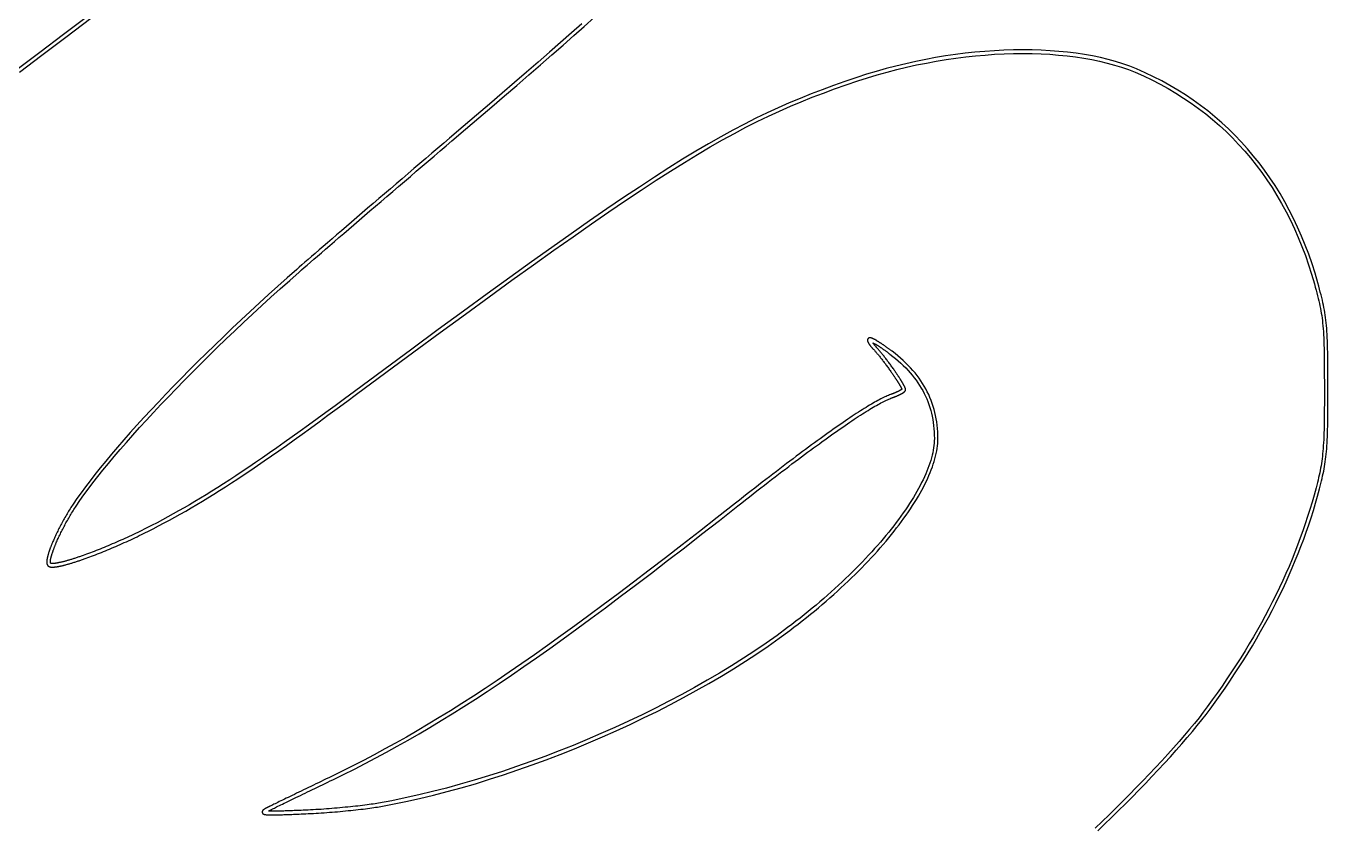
# Model space of a CAD drawing. Extents: x 0 to 745, y 0 to 539.
# Drawn here: x 299.9 to 589.6, y 182.4 to 360.9 of the extents above; entities that cross this region are included whole.
import ezdxf

# ---------------------------------------------------------------- set-up
doc = ezdxf.new("R2010")
doc.units = 0
doc.layers.get('0').update_dxf_attribs({"linetype": 'CONTINUOUS'})

msp = doc.modelspace()

# ---------------------------------------------------------------- linework, layer by layer
at = {"color": 7}
for p, q in [((487.57, 291.5), (487.57, 291.5)), ((488.35, 290.37), (488.35, 290.37))]:
    msp.add_line(p, q, dxfattribs=at)
for points in [[(346.94, 387.91), (339.62, 382.48), (332.66, 377.3), (326.06, 372.38), (319.79, 367.71), (313.86, 363.26), (308.25, 359.04), (302.94, 355.04), (297.93, 351.24)], [(298.42, 350.61), (303.43, 354.41), (308.73, 358.41), (314.34, 362.62), (320.27, 367.07), (326.54, 371.74), (333.14, 376.66), (340.1, 381.84), (347.42, 387.27)], [(394.66, 335.32), (397.7, 337.91), (400.66, 340.44), (403.55, 342.92), (406.37, 345.34), (409.11, 347.7), (411.78, 350.02), (414.38, 352.28), (416.92, 354.49), (419.38, 356.65), (421.78, 358.76), (424.11, 360.82), (426.38, 362.84)], [(423.58, 361.42), (421.25, 359.36), (418.85, 357.25), (416.39, 355.09), (413.86, 352.88), (411.26, 350.62), (408.59, 348.31), (405.85, 345.94), (403.03, 343.53), (400.14, 341.05), (397.18, 338.52), (394.14, 335.93)], [(546.95, 351.35), (545.47, 351.94), (543.92, 352.48), (542.32, 352.99), (540.66, 353.44), (538.96, 353.86), (537.2, 354.23), (535.39, 354.55), (533.55, 354.83), (531.66, 355.07), (529.73, 355.26), (527.76, 355.41), (525.77, 355.52), (523.74, 355.59), (521.68, 355.61), (519.59, 355.58), (517.49, 355.52), (515.36, 355.41), (513.21, 355.26), (511.04, 355.07), (508.87, 354.83), (506.68, 354.55), (504.48, 354.23), (502.28, 353.87), (500.07, 353.46), (497.86, 353.01), (495.66, 352.52), (493.46, 351.99), (491.26, 351.42), (489.08, 350.8), (486.91, 350.15), (484.75, 349.45)], [(485, 348.69), (487.15, 349.38), (489.3, 350.04), (491.47, 350.65), (493.65, 351.21), (495.84, 351.74), (498.03, 352.23), (500.23, 352.67), (502.42, 353.07), (504.61, 353.43), (506.79, 353.75), (508.97, 354.02), (511.13, 354.26), (513.28, 354.45), (515.41, 354.6), (517.53, 354.7), (519.62, 354.77), (521.69, 354.79), (523.73, 354.77), (525.74, 354.71), (527.72, 354.6), (529.66, 354.45), (531.57, 354.26), (533.44, 354.03), (535.27, 353.75), (537.05, 353.43), (538.78, 353.07), (540.47, 352.66), (542.1, 352.21), (543.67, 351.72), (545.19, 351.19), (546.65, 350.61)], [(546.65, 350.61), (548.54, 349.78), (550.41, 348.9), (552.23, 347.97), (554.02, 346.99), (555.76, 345.96), (557.47, 344.88), (559.14, 343.75), (560.78, 342.58), (562.37, 341.36), (563.92, 340.09), (565.43, 338.78), (566.9, 337.42), (568.33, 336.02), (569.71, 334.57), (571.06, 333.08), (572.36, 331.54), (573.62, 329.96), (574.84, 328.33), (576.01, 326.67), (577.14, 324.96), (578.23, 323.21), (579.27, 321.41), (580.26, 319.58), (581.21, 317.71), (582.12, 315.79), (582.98, 313.84), (583.79, 311.85), (584.55, 309.82), (585.27, 307.75), (585.94, 305.64), (586.56, 303.49)], [(587.33, 303.71), (586.71, 305.87), (586.03, 308), (585.3, 310.09), (584.53, 312.14), (583.71, 314.15), (582.84, 316.12), (581.93, 318.06), (580.97, 319.95), (579.96, 321.8), (578.91, 323.62), (577.81, 325.39), (576.67, 327.12), (575.48, 328.8), (574.25, 330.44), (572.97, 332.04), (571.65, 333.6), (570.29, 335.11), (568.89, 336.58), (567.44, 338), (565.96, 339.37), (564.43, 340.7), (562.86, 341.99), (561.25, 343.22), (559.6, 344.41), (557.91, 345.55), (556.18, 346.64), (554.41, 347.68), (552.6, 348.67), (550.76, 349.62), (548.88, 350.51), (546.95, 351.35)], [(484.75, 349.45), (482.12, 348.56), (479.55, 347.65), (477.03, 346.73), (474.56, 345.78), (472.11, 344.8), (469.67, 343.78), (467.22, 342.7), (464.77, 341.57), (462.28, 340.36), (459.75, 339.08), (457.17, 337.72), (454.51, 336.26), (451.78, 334.7), (448.94, 333.03), (446, 331.24), (442.93, 329.32), (439.73, 327.27), (436.37, 325.07), (432.86, 322.73), (429.16, 320.22), (425.28, 317.54), (421.19, 314.68), (416.88, 311.64), (412.34, 308.4), (407.56, 304.96), (402.52, 301.31), (397.2, 297.44), (391.6, 293.34), (385.71, 289), (379.5, 284.42), (372.96, 279.58)], [(373.44, 278.94), (379.97, 283.78), (386.18, 288.36), (392.07, 292.69), (397.67, 296.79), (402.98, 300.66), (408.01, 304.31), (412.79, 307.74), (417.33, 310.98), (421.63, 314.02), (425.71, 316.87), (429.59, 319.54), (433.27, 322.05), (436.78, 324.39), (440.13, 326.58), (443.32, 328.63), (446.38, 330.54), (449.32, 332.33), (452.14, 333.99), (454.87, 335.55), (457.51, 337), (460.09, 338.36), (462.61, 339.64), (465.09, 340.84), (467.53, 341.97), (469.97, 343.04), (472.4, 344.06), (474.84, 345.04), (477.31, 345.98), (479.82, 346.9), (482.38, 347.8), (485, 348.69)], [(394.14, 335.93), (392.84, 334.82), (391.52, 333.7), (390.2, 332.58), (388.88, 331.45), (387.55, 330.31), (386.22, 329.18), (384.9, 328.05), (383.58, 326.92), (382.27, 325.8), (380.97, 324.69), (379.68, 323.58), (378.4, 322.49), (377.14, 321.41), (375.9, 320.35), (374.69, 319.3), (373.49, 318.28), (372.33, 317.28), (371.19, 316.3), (370.09, 315.35), (369.01, 314.43), (367.98, 313.53), (366.98, 312.67), (366.02, 311.85), (365.11, 311.06), (364.24, 310.31), (363.43, 309.6), (362.66, 308.93), (361.94, 308.31), (361.28, 307.73), (360.68, 307.21), (360.14, 306.73)], [(360.66, 306.13), (361.21, 306.61), (361.81, 307.13), (362.47, 307.71), (363.18, 308.33), (363.95, 308.99), (364.77, 309.7), (365.63, 310.45), (366.55, 311.24), (367.5, 312.07), (368.5, 312.93), (369.53, 313.82), (370.61, 314.74), (371.71, 315.69), (372.85, 316.67), (374.01, 317.67), (375.21, 318.7), (376.42, 319.74), (377.66, 320.8), (378.92, 321.88), (380.2, 322.97), (381.49, 324.08), (382.79, 325.19), (384.1, 326.31), (385.42, 327.44), (386.74, 328.57), (388.07, 329.71), (389.4, 330.84), (390.72, 331.97), (392.04, 333.09), (393.36, 334.21), (394.66, 335.32)], [(360.14, 306.73), (358.03, 304.87), (355.94, 303), (353.87, 301.13), (351.81, 299.26), (349.78, 297.38), (347.77, 295.5), (345.79, 293.63), (343.83, 291.76), (341.9, 289.9), (340, 288.05), (338.13, 286.21), (336.3, 284.38), (334.5, 282.56), (332.74, 280.76), (331.02, 278.98), (329.34, 277.22), (327.71, 275.48), (326.12, 273.76), (324.58, 272.07), (323.08, 270.41), (321.64, 268.78), (320.25, 267.17), (318.91, 265.61), (317.63, 264.07), (316.4, 262.58), (315.24, 261.12), (314.14, 259.71), (313.1, 258.34), (312.13, 257.01), (311.22, 255.73), (310.38, 254.5)], [(311.05, 254.05), (311.88, 255.27), (312.78, 256.54), (313.74, 257.85), (314.77, 259.22), (315.87, 260.62), (317.02, 262.07), (318.24, 263.55), (319.51, 265.08), (320.85, 266.64), (322.23, 268.24), (323.67, 269.86), (325.16, 271.52), (326.7, 273.21), (328.29, 274.92), (329.92, 276.65), (331.59, 278.41), (333.31, 280.19), (335.07, 281.99), (336.86, 283.8), (338.69, 285.63), (340.55, 287.47), (342.45, 289.32), (344.38, 291.18), (346.33, 293.05), (348.32, 294.92), (350.32, 296.79), (352.35, 298.67), (354.4, 300.54), (356.47, 302.41), (358.56, 304.27), (360.66, 306.13)], [(586.56, 303.49), (586.75, 302.79), (586.94, 302.13), (587.11, 301.49), (587.26, 300.88), (587.41, 300.29), (587.55, 299.71), (587.68, 299.15), (587.8, 298.6), (587.91, 298.06), (588.01, 297.52), (588.1, 296.99), (588.19, 296.44), (588.27, 295.89), (588.34, 295.33), (588.4, 294.75), (588.46, 294.15), (588.51, 293.53), (588.56, 292.89), (588.6, 292.21), (588.63, 291.5), (588.66, 290.75), (588.69, 289.96), (588.71, 289.13), (588.73, 288.25), (588.74, 287.31), (588.75, 286.32), (588.76, 285.27), (588.77, 284.16), (588.77, 282.98), (588.78, 281.73), (588.78, 280.4)], [(589.58, 280.4), (589.58, 281.73), (589.57, 282.98), (589.57, 284.16), (589.56, 285.28), (589.55, 286.34), (589.54, 287.33), (589.52, 288.27), (589.5, 289.16), (589.48, 290.01), (589.45, 290.8), (589.42, 291.56), (589.39, 292.28), (589.35, 292.96), (589.3, 293.62), (589.25, 294.25), (589.19, 294.86), (589.12, 295.44), (589.05, 296.02), (588.97, 296.58), (588.89, 297.13), (588.79, 297.68), (588.69, 298.22), (588.58, 298.77), (588.46, 299.33), (588.33, 299.9), (588.19, 300.48), (588.04, 301.07), (587.88, 301.69), (587.71, 302.33), (587.53, 303), (587.33, 303.71)], [(487.18, 291.24), (487.17, 291.22), (487.16, 291.21), (487.16, 291.19), (487.15, 291.18), (487.14, 291.16), (487.14, 291.15), (487.13, 291.13), (487.13, 291.12), (487.12, 291.11), (487.12, 291.09), (487.12, 291.08), (487.12, 291.06), (487.11, 291.05), (487.11, 291.03), (487.11, 291.02), (487.11, 291.01), (487.11, 290.99), (487.11, 290.98), (487.11, 290.97), (487.11, 290.95), (487.11, 290.94), (487.11, 290.93), (487.11, 290.92), (487.11, 290.9), (487.11, 290.89), (487.11, 290.88), (487.12, 290.87), (487.12, 290.85), (487.12, 290.84), (487.12, 290.83), (487.12, 290.82)], [(487.12, 290.82), (487.13, 290.81), (487.13, 290.8), (487.13, 290.79), (487.14, 290.78), (487.14, 290.77), (487.14, 290.76), (487.14, 290.74), (487.15, 290.73), (487.15, 290.72), (487.15, 290.71), (487.16, 290.7), (487.16, 290.69), (487.16, 290.68), (487.17, 290.67), (487.17, 290.66), (487.18, 290.65), (487.18, 290.64), (487.18, 290.63), (487.19, 290.62), (487.19, 290.61), (487.2, 290.6), (487.2, 290.59), (487.21, 290.58), (487.21, 290.57), (487.22, 290.56), (487.22, 290.55), (487.23, 290.54), (487.23, 290.53), (487.24, 290.52), (487.24, 290.51), (487.25, 290.5)], [(487.57, 291.5), (487.56, 291.5), (487.55, 291.49), (487.53, 291.49), (487.52, 291.49), (487.51, 291.48), (487.49, 291.48), (487.48, 291.47), (487.46, 291.47), (487.45, 291.46), (487.44, 291.46), (487.42, 291.45), (487.41, 291.45), (487.39, 291.44), (487.38, 291.43), (487.37, 291.42), (487.35, 291.41), (487.34, 291.41), (487.32, 291.4), (487.31, 291.39), (487.3, 291.38), (487.29, 291.37), (487.27, 291.35), (487.26, 291.34), (487.25, 291.33), (487.24, 291.32), (487.23, 291.31), (487.22, 291.29), (487.21, 291.28), (487.2, 291.27), (487.19, 291.25), (487.18, 291.24)], [(487.25, 290.5), (487.27, 290.46), (487.29, 290.41), (487.32, 290.37), (487.34, 290.33), (487.37, 290.28), (487.4, 290.24), (487.43, 290.19), (487.46, 290.14), (487.5, 290.09), (487.53, 290.04), (487.57, 289.99), (487.61, 289.94), (487.65, 289.89), (487.69, 289.83), (487.73, 289.78), (487.78, 289.72), (487.82, 289.66), (487.87, 289.6), (487.92, 289.54), (487.97, 289.48), (488.02, 289.42), (488.08, 289.36), (488.14, 289.29), (488.19, 289.23), (488.25, 289.16), (488.31, 289.09), (488.38, 289.02), (488.44, 288.95), (488.51, 288.88), (488.58, 288.8), (488.65, 288.73)], [(487.91, 291.47), (487.9, 291.48), (487.89, 291.48), (487.88, 291.48), (487.87, 291.48), (487.86, 291.49), (487.85, 291.49), (487.84, 291.49), (487.83, 291.49), (487.82, 291.49), (487.81, 291.5), (487.8, 291.5), (487.79, 291.5), (487.78, 291.5), (487.77, 291.5), (487.76, 291.5), (487.75, 291.5), (487.73, 291.5), (487.72, 291.51), (487.71, 291.51), (487.7, 291.51), (487.69, 291.51), (487.68, 291.51), (487.67, 291.51), (487.66, 291.51), (487.64, 291.51), (487.63, 291.5), (487.62, 291.5), (487.61, 291.5), (487.6, 291.5), (487.58, 291.5), (487.57, 291.5)], [(489.67, 290.58), (489.6, 290.63), (489.52, 290.67), (489.45, 290.72), (489.38, 290.76), (489.31, 290.8), (489.24, 290.84), (489.18, 290.88), (489.11, 290.92), (489.05, 290.96), (488.99, 291), (488.93, 291.03), (488.87, 291.07), (488.81, 291.1), (488.75, 291.13), (488.69, 291.16), (488.64, 291.19), (488.58, 291.22), (488.53, 291.24), (488.48, 291.27), (488.42, 291.29), (488.37, 291.31), (488.32, 291.34), (488.27, 291.36), (488.23, 291.38), (488.18, 291.39), (488.13, 291.41), (488.09, 291.43), (488.04, 291.44), (488, 291.45), (487.96, 291.46), (487.91, 291.47)], [(488.35, 290.37), (488.38, 290.36), (488.41, 290.35), (488.43, 290.33), (488.46, 290.32), (488.48, 290.31), (488.51, 290.3), (488.53, 290.29), (488.55, 290.28), (488.58, 290.27), (488.6, 290.26), (488.63, 290.24), (488.65, 290.23), (488.67, 290.22), (488.7, 290.21), (488.72, 290.2), (488.75, 290.19), (488.78, 290.17), (488.8, 290.16), (488.83, 290.15), (488.86, 290.13), (488.89, 290.11), (488.92, 290.1), (488.95, 290.08), (488.98, 290.06), (489.02, 290.04), (489.05, 290.02), (489.09, 290), (489.12, 289.98), (489.16, 289.96), (489.2, 289.93), (489.24, 289.9)], [(489.23, 289.27), (489.19, 289.32), (489.14, 289.37), (489.1, 289.42), (489.06, 289.46), (489.02, 289.51), (488.98, 289.55), (488.95, 289.59), (488.91, 289.63), (488.88, 289.67), (488.85, 289.71), (488.82, 289.75), (488.79, 289.78), (488.76, 289.82), (488.73, 289.85), (488.7, 289.89), (488.68, 289.92), (488.65, 289.95), (488.63, 289.99), (488.61, 290.02), (488.59, 290.05), (488.56, 290.08), (488.54, 290.11), (488.52, 290.14), (488.5, 290.17), (488.48, 290.2), (488.46, 290.22), (488.44, 290.25), (488.42, 290.28), (488.4, 290.31), (488.38, 290.34), (488.35, 290.37)], [(489.24, 289.9), (489.32, 289.86), (489.39, 289.81), (489.47, 289.76), (489.55, 289.71), (489.62, 289.66), (489.7, 289.61), (489.79, 289.55), (489.87, 289.5), (489.95, 289.44), (490.04, 289.38), (490.13, 289.32), (490.21, 289.26), (490.3, 289.2), (490.39, 289.13), (490.49, 289.07), (490.58, 289), (490.67, 288.94), (490.77, 288.87), (490.87, 288.8), (490.96, 288.73), (491.06, 288.66), (491.16, 288.58), (491.27, 288.51), (491.37, 288.43), (491.47, 288.36), (491.58, 288.28), (491.69, 288.2), (491.8, 288.12), (491.9, 288.04), (492.01, 287.95), (492.13, 287.87)], [(492.61, 288.51), (492.5, 288.59), (492.38, 288.68), (492.27, 288.76), (492.16, 288.84), (492.06, 288.92), (491.95, 289), (491.84, 289.08), (491.74, 289.15), (491.64, 289.23), (491.53, 289.3), (491.43, 289.38), (491.33, 289.45), (491.23, 289.52), (491.14, 289.59), (491.04, 289.66), (490.95, 289.72), (490.85, 289.79), (490.76, 289.85), (490.67, 289.92), (490.58, 289.98), (490.49, 290.04), (490.4, 290.1), (490.32, 290.16), (490.23, 290.21), (490.15, 290.27), (490.07, 290.33), (489.98, 290.38), (489.9, 290.43), (489.83, 290.48), (489.75, 290.53), (489.67, 290.58)], [(488.65, 288.73), (488.75, 288.62), (488.85, 288.5), (488.96, 288.38), (489.07, 288.25), (489.19, 288.12), (489.3, 287.98), (489.42, 287.84), (489.54, 287.69), (489.67, 287.54), (489.79, 287.39), (489.92, 287.23), (490.04, 287.07), (490.17, 286.9), (490.3, 286.74), (490.44, 286.57), (490.57, 286.39), (490.7, 286.22), (490.83, 286.04), (490.97, 285.87), (491.1, 285.69), (491.24, 285.51), (491.37, 285.33), (491.5, 285.14), (491.64, 284.96), (491.77, 284.78), (491.9, 284.59), (492.03, 284.41), (492.16, 284.23), (492.29, 284.04), (492.42, 283.86), (492.54, 283.68)], [(493.2, 284.14), (493.07, 284.32), (492.95, 284.51), (492.82, 284.69), (492.69, 284.87), (492.55, 285.06), (492.42, 285.24), (492.29, 285.43), (492.15, 285.61), (492.02, 285.8), (491.88, 285.98), (491.75, 286.16), (491.61, 286.34), (491.48, 286.52), (491.34, 286.7), (491.21, 286.88), (491.07, 287.05), (490.94, 287.22), (490.81, 287.39), (490.68, 287.56), (490.55, 287.72), (490.42, 287.88), (490.29, 288.04), (490.16, 288.2), (490.04, 288.35), (489.92, 288.49), (489.8, 288.63), (489.68, 288.77), (489.56, 288.9), (489.45, 289.03), (489.34, 289.15), (489.23, 289.27)], [(492.13, 287.87), (492.77, 287.37), (493.38, 286.87), (493.98, 286.37), (494.55, 285.85), (495.1, 285.33), (495.63, 284.8), (496.14, 284.27), (496.62, 283.73), (497.09, 283.18), (497.53, 282.63), (497.95, 282.07), (498.35, 281.5), (498.73, 280.92), (499.08, 280.34), (499.42, 279.75), (499.74, 279.15), (500.03, 278.54), (500.3, 277.92), (500.56, 277.3), (500.79, 276.66), (501, 276.02), (501.19, 275.37), (501.36, 274.71), (501.51, 274.04), (501.64, 273.36), (501.75, 272.67), (501.84, 271.97), (501.91, 271.27), (501.96, 270.55), (501.99, 269.82), (502, 269.08)], [(502.8, 269.08), (502.79, 269.84), (502.76, 270.59), (502.71, 271.33), (502.63, 272.06), (502.54, 272.78), (502.42, 273.5), (502.29, 274.2), (502.13, 274.89), (501.95, 275.58), (501.75, 276.25), (501.53, 276.92), (501.29, 277.57), (501.03, 278.22), (500.74, 278.86), (500.44, 279.49), (500.11, 280.12), (499.76, 280.73), (499.39, 281.34), (499, 281.94), (498.59, 282.53), (498.15, 283.11), (497.7, 283.68), (497.22, 284.25), (496.72, 284.81), (496.2, 285.36), (495.66, 285.9), (495.09, 286.44), (494.5, 286.96), (493.89, 287.49), (493.26, 288), (492.61, 288.51)], [(494.87, 281.59), (494.82, 281.66), (494.78, 281.73), (494.74, 281.8), (494.69, 281.88), (494.65, 281.95), (494.6, 282.03), (494.55, 282.1), (494.51, 282.18), (494.46, 282.26), (494.41, 282.33), (494.36, 282.41), (494.3, 282.49), (494.25, 282.57), (494.2, 282.66), (494.15, 282.74), (494.09, 282.82), (494.04, 282.91), (493.98, 282.99), (493.92, 283.08), (493.87, 283.16), (493.81, 283.25), (493.75, 283.34), (493.69, 283.42), (493.63, 283.51), (493.57, 283.6), (493.51, 283.69), (493.45, 283.78), (493.39, 283.87), (493.33, 283.96), (493.26, 284.05), (493.2, 284.14)], [(492.54, 283.68), (492.61, 283.59), (492.67, 283.5), (492.73, 283.41), (492.79, 283.33), (492.85, 283.24), (492.91, 283.15), (492.97, 283.06), (493.03, 282.97), (493.09, 282.89), (493.14, 282.8), (493.2, 282.72), (493.26, 282.63), (493.31, 282.55), (493.37, 282.47), (493.42, 282.38), (493.48, 282.3), (493.53, 282.22), (493.58, 282.14), (493.63, 282.06), (493.68, 281.98), (493.73, 281.9), (493.78, 281.83), (493.83, 281.75), (493.88, 281.68), (493.92, 281.6), (493.97, 281.53), (494.01, 281.46), (494.06, 281.39), (494.1, 281.32), (494.14, 281.25), (494.18, 281.18)], [(494.18, 281.18), (494.2, 281.15), (494.22, 281.12), (494.24, 281.08), (494.26, 281.05), (494.28, 281.02), (494.29, 280.99), (494.31, 280.96), (494.33, 280.92), (494.35, 280.89), (494.37, 280.86), (494.38, 280.83), (494.4, 280.8), (494.42, 280.77), (494.43, 280.75), (494.45, 280.72), (494.46, 280.69), (494.48, 280.66), (494.49, 280.63), (494.51, 280.61), (494.52, 280.58), (494.54, 280.55), (494.55, 280.53), (494.56, 280.5), (494.58, 280.48), (494.59, 280.45), (494.6, 280.43), (494.61, 280.41), (494.63, 280.38), (494.64, 280.36), (494.65, 280.34), (494.66, 280.32)], [(495.38, 280.67), (495.37, 280.69), (495.35, 280.72), (495.34, 280.74), (495.33, 280.77), (495.31, 280.79), (495.3, 280.82), (495.29, 280.85), (495.27, 280.88), (495.26, 280.9), (495.24, 280.93), (495.23, 280.96), (495.21, 280.99), (495.2, 281.02), (495.18, 281.05), (495.16, 281.08), (495.15, 281.11), (495.13, 281.14), (495.11, 281.17), (495.1, 281.2), (495.08, 281.23), (495.06, 281.26), (495.04, 281.29), (495.02, 281.32), (495, 281.36), (494.99, 281.39), (494.97, 281.42), (494.95, 281.46), (494.93, 281.49), (494.91, 281.52), (494.89, 281.56), (494.87, 281.59)], [(372.96, 279.58), (370.77, 277.96), (368.66, 276.4), (366.61, 274.9), (364.64, 273.46), (362.72, 272.07), (360.88, 270.74), (359.09, 269.46), (357.36, 268.22), (355.68, 267.04), (354.05, 265.89), (352.48, 264.8), (350.94, 263.74), (349.45, 262.73), (348, 261.75), (346.59, 260.81), (345.21, 259.9), (343.86, 259.03), (342.54, 258.18), (341.25, 257.37), (339.97, 256.58), (338.72, 255.82), (337.48, 255.08), (336.26, 254.36), (335.05, 253.66), (333.84, 252.97), (332.64, 252.3), (331.45, 251.65), (330.25, 251.01), (329.05, 250.37), (327.84, 249.75), (326.62, 249.13)], [(326.98, 248.41), (328.2, 249.03), (329.41, 249.66), (330.62, 250.3), (331.82, 250.95), (333.03, 251.6), (334.23, 252.27), (335.44, 252.96), (336.66, 253.66), (337.88, 254.39), (339.13, 255.13), (340.38, 255.9), (341.66, 256.69), (342.96, 257.51), (344.29, 258.35), (345.64, 259.23), (347.02, 260.14), (348.44, 261.08), (349.9, 262.06), (351.39, 263.08), (352.92, 264.14), (354.51, 265.24), (356.14, 266.38), (357.82, 267.57), (359.55, 268.8), (361.34, 270.09), (363.19, 271.43), (365.1, 272.81), (367.08, 274.26), (369.13, 275.76), (371.25, 277.32), (373.44, 278.94)], [(492.28, 278.89), (492.04, 278.8), (491.79, 278.7), (491.53, 278.59), (491.25, 278.47), (490.97, 278.34), (490.68, 278.2), (490.38, 278.05), (490.07, 277.9), (489.74, 277.73), (489.41, 277.55), (489.07, 277.36), (488.72, 277.17), (488.36, 276.96), (487.99, 276.74), (487.6, 276.52), (487.21, 276.28), (486.81, 276.03), (486.39, 275.78), (485.97, 275.51), (485.54, 275.24), (485.09, 274.95), (484.64, 274.66), (484.18, 274.35), (483.7, 274.04), (483.21, 273.71), (482.72, 273.38), (482.21, 273.04), (481.69, 272.68), (481.17, 272.32), (480.63, 271.94), (480.08, 271.56)], [(480.54, 270.91), (481.08, 271.29), (481.62, 271.66), (482.15, 272.02), (482.66, 272.38), (483.17, 272.72), (483.66, 273.05), (484.15, 273.37), (484.62, 273.69), (485.08, 273.99), (485.54, 274.28), (485.98, 274.56), (486.41, 274.84), (486.83, 275.1), (487.24, 275.35), (487.64, 275.6), (488.03, 275.83), (488.4, 276.05), (488.77, 276.27), (489.13, 276.47), (489.47, 276.66), (489.81, 276.85), (490.13, 277.02), (490.44, 277.18), (490.74, 277.34), (491.04, 277.48), (491.32, 277.62), (491.59, 277.74), (491.84, 277.86), (492.09, 277.96), (492.33, 278.05), (492.55, 278.14)], [(494.2, 279.71), (494.15, 279.69), (494.1, 279.66), (494.05, 279.64), (494, 279.61), (493.95, 279.59), (493.9, 279.56), (493.84, 279.54), (493.79, 279.51), (493.73, 279.48), (493.67, 279.46), (493.61, 279.43), (493.56, 279.4), (493.5, 279.38), (493.43, 279.35), (493.37, 279.32), (493.31, 279.3), (493.25, 279.27), (493.18, 279.24), (493.12, 279.21), (493.05, 279.19), (492.98, 279.16), (492.92, 279.13), (492.85, 279.11), (492.78, 279.08), (492.71, 279.05), (492.64, 279.03), (492.57, 279), (492.5, 278.97), (492.43, 278.94), (492.36, 278.92), (492.28, 278.89)], [(492.55, 278.14), (492.63, 278.17), (492.7, 278.19), (492.78, 278.22), (492.85, 278.25), (492.93, 278.28), (493, 278.31), (493.07, 278.33), (493.14, 278.36), (493.21, 278.39), (493.28, 278.42), (493.35, 278.45), (493.42, 278.47), (493.49, 278.5), (493.56, 278.53), (493.62, 278.56), (493.69, 278.59), (493.75, 278.62), (493.82, 278.64), (493.88, 278.67), (493.94, 278.7), (494.01, 278.73), (494.07, 278.76), (494.13, 278.79), (494.19, 278.81), (494.24, 278.84), (494.3, 278.87), (494.36, 278.9), (494.41, 278.92), (494.46, 278.95), (494.52, 278.98), (494.57, 279)], [(494.74, 280.04), (494.73, 280.03), (494.72, 280.02), (494.71, 280.02), (494.69, 280.01), (494.68, 280), (494.67, 279.99), (494.65, 279.98), (494.64, 279.97), (494.62, 279.96), (494.61, 279.95), (494.59, 279.94), (494.58, 279.93), (494.56, 279.92), (494.54, 279.91), (494.53, 279.9), (494.51, 279.89), (494.49, 279.88), (494.47, 279.87), (494.45, 279.85), (494.43, 279.84), (494.41, 279.83), (494.39, 279.82), (494.37, 279.81), (494.35, 279.8), (494.33, 279.79), (494.31, 279.77), (494.29, 279.76), (494.27, 279.75), (494.24, 279.74), (494.22, 279.73), (494.2, 279.71)], [(494.57, 279), (494.59, 279.02), (494.62, 279.03), (494.64, 279.04), (494.67, 279.06), (494.69, 279.07), (494.72, 279.08), (494.74, 279.1), (494.76, 279.11), (494.79, 279.12), (494.81, 279.14), (494.83, 279.15), (494.85, 279.16), (494.88, 279.17), (494.9, 279.19), (494.92, 279.2), (494.94, 279.21), (494.96, 279.22), (494.98, 279.24), (495, 279.25), (495.02, 279.26), (495.04, 279.27), (495.06, 279.29), (495.08, 279.3), (495.1, 279.31), (495.12, 279.32), (495.13, 279.34), (495.15, 279.35), (495.17, 279.36), (495.19, 279.37), (495.2, 279.39), (495.22, 279.4)], [(494.66, 280.32), (494.67, 280.3), (494.67, 280.28), (494.68, 280.27), (494.69, 280.26), (494.69, 280.24), (494.7, 280.23), (494.7, 280.22), (494.71, 280.21), (494.71, 280.2), (494.72, 280.18), (494.72, 280.17), (494.73, 280.17), (494.73, 280.16), (494.73, 280.15), (494.74, 280.14), (494.74, 280.13), (494.74, 280.13), (494.74, 280.12), (494.75, 280.11), (494.75, 280.11), (494.75, 280.1), (494.75, 280.1), (494.75, 280.09), (494.76, 280.09), (494.76, 280.08), (494.76, 280.08), (494.76, 280.07), (494.76, 280.07), (494.76, 280.07), (494.76, 280.06), (494.77, 280.06)], [(494.77, 280.06), (494.76, 280.06), (494.76, 280.06), (494.76, 280.06), (494.76, 280.06), (494.76, 280.06), (494.76, 280.06), (494.76, 280.05), (494.76, 280.05), (494.76, 280.05), (494.76, 280.05), (494.76, 280.05), (494.76, 280.05), (494.76, 280.05), (494.76, 280.05), (494.76, 280.05), (494.75, 280.05), (494.75, 280.05), (494.75, 280.05), (494.75, 280.05), (494.75, 280.05), (494.75, 280.05), (494.75, 280.05), (494.75, 280.05), (494.75, 280.05), (494.75, 280.05), (494.75, 280.04), (494.75, 280.04), (494.75, 280.04), (494.74, 280.04), (494.74, 280.04), (494.74, 280.04)], [(495.22, 279.4), (495.23, 279.4), (495.24, 279.41), (495.24, 279.42), (495.25, 279.42), (495.26, 279.43), (495.27, 279.44), (495.28, 279.44), (495.28, 279.45), (495.29, 279.45), (495.3, 279.46), (495.31, 279.47), (495.31, 279.47), (495.32, 279.48), (495.33, 279.48), (495.34, 279.49), (495.34, 279.5), (495.35, 279.5), (495.36, 279.51), (495.36, 279.52), (495.37, 279.52), (495.38, 279.53), (495.39, 279.54), (495.39, 279.54), (495.4, 279.55), (495.41, 279.56), (495.41, 279.56), (495.42, 279.57), (495.43, 279.58), (495.43, 279.59), (495.44, 279.59), (495.45, 279.6)], [(495.6, 279.97), (495.6, 280), (495.6, 280.03), (495.6, 280.05), (495.6, 280.08), (495.59, 280.1), (495.59, 280.12), (495.59, 280.15), (495.58, 280.17), (495.58, 280.19), (495.57, 280.21), (495.57, 280.23), (495.56, 280.25), (495.55, 280.27), (495.55, 280.3), (495.54, 280.32), (495.53, 280.34), (495.52, 280.36), (495.52, 280.38), (495.51, 280.4), (495.5, 280.42), (495.49, 280.44), (495.48, 280.46), (495.47, 280.48), (495.46, 280.5), (495.45, 280.53), (495.44, 280.55), (495.43, 280.57), (495.41, 280.59), (495.4, 280.62), (495.39, 280.64), (495.38, 280.67)], [(495.45, 279.6), (495.45, 279.61), (495.46, 279.62), (495.47, 279.62), (495.47, 279.63), (495.48, 279.64), (495.49, 279.65), (495.49, 279.66), (495.5, 279.67), (495.51, 279.68), (495.51, 279.69), (495.52, 279.7), (495.53, 279.71), (495.53, 279.72), (495.54, 279.73), (495.54, 279.74), (495.55, 279.75), (495.56, 279.76), (495.56, 279.77), (495.57, 279.79), (495.57, 279.8), (495.58, 279.81), (495.58, 279.83), (495.58, 279.84), (495.59, 279.86), (495.59, 279.87), (495.59, 279.89), (495.6, 279.9), (495.6, 279.92), (495.6, 279.94), (495.6, 279.96), (495.6, 279.97)], [(588.78, 280.4), (588.78, 279.13), (588.78, 277.93), (588.78, 276.79), (588.77, 275.71), (588.77, 274.69), (588.76, 273.72), (588.74, 272.8), (588.73, 271.92), (588.71, 271.1), (588.69, 270.31), (588.66, 269.56), (588.63, 268.85), (588.59, 268.17), (588.55, 267.52), (588.51, 266.89), (588.46, 266.29), (588.4, 265.71), (588.34, 265.15), (588.28, 264.61), (588.2, 264.07), (588.12, 263.54), (588.04, 263.02), (587.94, 262.5), (587.84, 261.99), (587.74, 261.46), (587.62, 260.94), (587.5, 260.4), (587.37, 259.85), (587.23, 259.29), (587.08, 258.7), (586.92, 258.1)], [(587.7, 257.9), (587.86, 258.51), (588, 259.09), (588.15, 259.66), (588.28, 260.22), (588.4, 260.76), (588.52, 261.29), (588.63, 261.82), (588.73, 262.35), (588.82, 262.87), (588.91, 263.4), (588.99, 263.94), (589.06, 264.48), (589.13, 265.04), (589.19, 265.61), (589.25, 266.2), (589.3, 266.81), (589.34, 267.44), (589.39, 268.1), (589.42, 268.79), (589.45, 269.51), (589.48, 270.26), (589.5, 271.06), (589.52, 271.89), (589.54, 272.77), (589.55, 273.7), (589.56, 274.67), (589.57, 275.7), (589.58, 276.78), (589.58, 277.93), (589.58, 279.13), (589.58, 280.4)], [(480.08, 271.56), (479.52, 271.17), (478.95, 270.76), (478.37, 270.35), (477.77, 269.93), (477.17, 269.49), (476.56, 269.05), (475.94, 268.6), (475.3, 268.13), (474.66, 267.66), (474, 267.18), (473.33, 266.68), (472.66, 266.18), (471.97, 265.67), (471.27, 265.14), (470.56, 264.61), (469.84, 264.07), (469.11, 263.51), (468.37, 262.95), (467.62, 262.38), (466.86, 261.79), (466.08, 261.2), (465.3, 260.6), (464.5, 259.98), (463.7, 259.36), (462.88, 258.73), (462.05, 258.08), (461.22, 257.43), (460.37, 256.76), (459.51, 256.09), (458.63, 255.41), (457.75, 254.71)], [(458.25, 254.08), (459.13, 254.78), (460, 255.46), (460.86, 256.13), (461.71, 256.8), (462.54, 257.45), (463.37, 258.09), (464.19, 258.73), (464.99, 259.35), (465.79, 259.96), (466.57, 260.57), (467.34, 261.16), (468.1, 261.74), (468.85, 262.31), (469.6, 262.88), (470.32, 263.43), (471.04, 263.97), (471.75, 264.5), (472.45, 265.03), (473.13, 265.54), (473.81, 266.04), (474.48, 266.53), (475.13, 267.02), (475.77, 267.49), (476.41, 267.95), (477.03, 268.4), (477.64, 268.84), (478.24, 269.28), (478.83, 269.7), (479.41, 270.11), (479.98, 270.51), (480.54, 270.91)], [(502, 269.08), (501.99, 268.59), (501.96, 268.08), (501.91, 267.56), (501.84, 267.03), (501.75, 266.49), (501.64, 265.94), (501.51, 265.38), (501.36, 264.81), (501.19, 264.23), (501, 263.64), (500.8, 263.05), (500.57, 262.44), (500.33, 261.83), (500.07, 261.21), (499.79, 260.58), (499.49, 259.94), (499.17, 259.3), (498.84, 258.65), (498.49, 257.99), (498.12, 257.33), (497.74, 256.66), (497.34, 255.98), (496.92, 255.3), (496.48, 254.61), (496.03, 253.92), (495.56, 253.23), (495.07, 252.53), (494.57, 251.82), (494.06, 251.11), (493.52, 250.4), (492.98, 249.68)], [(493.61, 249.19), (494.16, 249.92), (494.7, 250.64), (495.22, 251.35), (495.73, 252.07), (496.22, 252.77), (496.7, 253.48), (497.16, 254.18), (497.6, 254.87), (498.03, 255.56), (498.44, 256.25), (498.83, 256.93), (499.2, 257.6), (499.56, 258.27), (499.9, 258.93), (500.22, 259.59), (500.53, 260.24), (500.81, 260.88), (501.08, 261.52), (501.33, 262.15), (501.56, 262.77), (501.77, 263.39), (501.97, 263.99), (502.14, 264.59), (502.29, 265.19), (502.43, 265.77), (502.54, 266.34), (502.63, 266.91), (502.71, 267.47), (502.76, 268.02), (502.79, 268.55), (502.8, 269.08)], [(586.92, 258.1), (586.49, 256.5), (586.04, 254.91), (585.56, 253.32), (585.06, 251.73), (584.54, 250.14), (583.99, 248.55), (583.43, 246.97), (582.83, 245.39), (582.22, 243.81), (581.58, 242.23), (580.92, 240.65), (580.23, 239.07), (579.52, 237.5), (578.79, 235.93), (578.03, 234.36), (577.25, 232.79), (576.45, 231.22), (575.62, 229.65), (574.77, 228.08), (573.9, 226.52), (573, 224.95), (572.08, 223.39), (571.13, 221.83), (570.16, 220.26), (569.17, 218.7), (568.15, 217.14), (567.11, 215.58), (566.05, 214.02), (564.96, 212.46), (563.85, 210.91), (562.71, 209.35)], [(563.35, 208.87), (564.5, 210.44), (565.61, 212), (566.71, 213.57), (567.78, 215.13), (568.82, 216.7), (569.84, 218.27), (570.84, 219.84), (571.81, 221.41), (572.76, 222.98), (573.69, 224.55), (574.59, 226.12), (575.47, 227.7), (576.33, 229.27), (577.16, 230.85), (577.97, 232.43), (578.75, 234), (579.51, 235.58), (580.25, 237.17), (580.96, 238.75), (581.65, 240.34), (582.32, 241.92), (582.96, 243.51), (583.58, 245.1), (584.18, 246.69), (584.75, 248.29), (585.3, 249.88), (585.83, 251.48), (586.33, 253.08), (586.81, 254.69), (587.26, 256.29), (587.7, 257.9)], [(310.38, 254.5), (310.21, 254.24), (310.04, 253.97), (309.87, 253.71), (309.7, 253.44), (309.53, 253.17), (309.37, 252.9), (309.2, 252.63), (309.04, 252.35), (308.88, 252.08), (308.72, 251.8), (308.56, 251.53), (308.4, 251.25), (308.25, 250.97), (308.09, 250.7), (307.94, 250.42), (307.79, 250.14), (307.65, 249.87), (307.5, 249.59), (307.36, 249.32), (307.22, 249.04), (307.08, 248.77), (306.95, 248.5), (306.82, 248.23), (306.69, 247.96), (306.56, 247.7), (306.44, 247.44), (306.32, 247.17), (306.2, 246.92), (306.09, 246.66), (305.98, 246.41), (305.87, 246.16)], [(306.6, 245.85), (306.71, 246.09), (306.82, 246.34), (306.93, 246.59), (307.05, 246.84), (307.16, 247.1), (307.28, 247.36), (307.41, 247.62), (307.54, 247.88), (307.67, 248.15), (307.8, 248.41), (307.93, 248.68), (308.07, 248.95), (308.21, 249.22), (308.35, 249.49), (308.5, 249.76), (308.64, 250.04), (308.79, 250.31), (308.94, 250.58), (309.1, 250.86), (309.25, 251.13), (309.41, 251.4), (309.57, 251.67), (309.73, 251.94), (309.89, 252.21), (310.05, 252.48), (310.21, 252.75), (310.38, 253.01), (310.55, 253.28), (310.71, 253.54), (310.88, 253.8), (311.05, 254.05)], [(457.75, 254.71), (453.68, 251.51), (449.73, 248.42), (445.9, 245.44), (442.18, 242.56), (438.57, 239.79), (435.06, 237.12), (431.65, 234.55), (428.34, 232.07), (425.12, 229.68), (421.99, 227.38), (418.93, 225.17), (415.95, 223.03), (413.05, 220.98), (410.21, 219), (407.43, 217.09), (404.72, 215.25), (402.05, 213.48), (399.44, 211.77), (396.87, 210.12), (394.34, 208.53), (391.84, 206.99), (389.38, 205.51), (386.94, 204.07), (384.52, 202.67), (382.13, 201.32), (379.74, 200), (377.36, 198.72), (374.98, 197.47), (372.6, 196.25), (370.22, 195.06), (367.83, 193.89)], [(368.17, 193.17), (370.57, 194.34), (372.96, 195.54), (375.35, 196.76), (377.73, 198.01), (380.12, 199.3), (382.51, 200.62), (384.92, 201.97), (387.34, 203.37), (389.78, 204.82), (392.25, 206.31), (394.75, 207.85), (397.29, 209.45), (399.87, 211.1), (402.48, 212.81), (405.15, 214.58), (407.88, 216.43), (410.66, 218.34), (413.5, 220.32), (416.41, 222.38), (419.39, 224.51), (422.45, 226.73), (425.59, 229.03), (428.82, 231.43), (432.13, 233.91), (435.54, 236.48), (439.05, 239.15), (442.66, 241.93), (446.38, 244.8), (450.22, 247.79), (454.17, 250.88), (458.25, 254.08)], [(326.62, 249.13), (326.15, 248.89), (325.69, 248.66), (325.22, 248.43), (324.75, 248.2), (324.28, 247.97), (323.8, 247.75), (323.33, 247.53), (322.86, 247.3), (322.38, 247.09), (321.91, 246.87), (321.44, 246.66), (320.97, 246.45), (320.5, 246.24), (320.03, 246.03), (319.56, 245.83), (319.1, 245.63), (318.64, 245.43), (318.18, 245.24), (317.72, 245.05), (317.27, 244.86), (316.82, 244.68), (316.38, 244.5), (315.94, 244.32), (315.5, 244.15), (315.07, 243.99), (314.64, 243.82), (314.22, 243.66), (313.8, 243.51), (313.39, 243.35), (312.99, 243.21), (312.59, 243.07)], [(492.98, 249.68), (492.41, 248.96), (491.84, 248.24), (491.24, 247.51), (490.63, 246.79), (490.01, 246.06), (489.38, 245.32), (488.72, 244.59), (488.06, 243.85), (487.38, 243.11), (486.69, 242.38), (485.98, 241.64), (485.27, 240.9), (484.53, 240.15), (483.79, 239.41), (483.03, 238.67), (482.26, 237.93), (481.48, 237.19), (480.69, 236.45), (479.88, 235.71), (479.07, 234.97), (478.24, 234.24), (477.4, 233.5), (476.54, 232.77), (475.68, 232.04), (474.81, 231.31), (473.93, 230.59), (473.03, 229.87), (472.13, 229.15), (471.21, 228.43), (470.29, 227.72), (469.35, 227.01)], [(469.83, 226.37), (470.77, 227.08), (471.7, 227.8), (472.62, 228.52), (473.53, 229.24), (474.43, 229.97), (475.32, 230.7), (476.2, 231.43), (477.06, 232.16), (477.92, 232.9), (478.77, 233.64), (479.6, 234.38), (480.42, 235.12), (481.23, 235.86), (482.03, 236.61), (482.82, 237.35), (483.59, 238.1), (484.35, 238.84), (485.1, 239.59), (485.84, 240.33), (486.56, 241.08), (487.27, 241.83), (487.97, 242.57), (488.65, 243.31), (489.32, 244.06), (489.98, 244.8), (490.62, 245.53), (491.25, 246.27), (491.86, 247.01), (492.46, 247.74), (493.04, 248.47), (493.61, 249.19)], [(312.86, 242.31), (313.26, 242.45), (313.67, 242.6), (314.08, 242.76), (314.5, 242.91), (314.92, 243.07), (315.36, 243.24), (315.79, 243.41), (316.23, 243.58), (316.67, 243.76), (317.12, 243.94), (317.57, 244.12), (318.03, 244.31), (318.49, 244.5), (318.95, 244.7), (319.42, 244.89), (319.88, 245.09), (320.35, 245.3), (320.82, 245.5), (321.29, 245.71), (321.77, 245.93), (322.24, 246.14), (322.72, 246.36), (323.19, 246.58), (323.67, 246.8), (324.14, 247.03), (324.62, 247.25), (325.09, 247.48), (325.57, 247.71), (326.04, 247.94), (326.51, 248.18), (326.98, 248.41)], [(305.87, 246.16), (305.82, 246.04), (305.76, 245.92), (305.71, 245.79), (305.66, 245.67), (305.62, 245.55), (305.57, 245.44), (305.52, 245.32), (305.48, 245.2), (305.43, 245.09), (305.39, 244.97), (305.34, 244.86), (305.3, 244.75), (305.26, 244.63), (305.22, 244.52), (305.18, 244.42), (305.14, 244.31), (305.1, 244.2), (305.07, 244.1), (305.03, 243.99), (305, 243.89), (304.97, 243.79), (304.93, 243.69), (304.9, 243.59), (304.87, 243.49), (304.85, 243.39), (304.82, 243.3), (304.79, 243.2), (304.77, 243.11), (304.74, 243.02), (304.72, 242.93), (304.7, 242.84)], [(305.47, 242.65), (305.49, 242.74), (305.51, 242.82), (305.54, 242.9), (305.56, 242.99), (305.59, 243.08), (305.61, 243.17), (305.64, 243.26), (305.67, 243.35), (305.7, 243.44), (305.73, 243.54), (305.76, 243.64), (305.79, 243.74), (305.83, 243.84), (305.86, 243.94), (305.9, 244.04), (305.93, 244.14), (305.97, 244.25), (306.01, 244.36), (306.05, 244.46), (306.09, 244.57), (306.13, 244.68), (306.18, 244.8), (306.22, 244.91), (306.26, 245.02), (306.31, 245.14), (306.36, 245.25), (306.4, 245.37), (306.45, 245.49), (306.5, 245.61), (306.55, 245.73), (306.6, 245.85)], [(304.7, 242.84), (304.69, 242.8), (304.68, 242.76), (304.67, 242.71), (304.66, 242.67), (304.65, 242.63), (304.64, 242.59), (304.63, 242.55), (304.62, 242.51), (304.61, 242.47), (304.6, 242.43), (304.6, 242.39), (304.59, 242.35), (304.58, 242.31), (304.58, 242.27), (304.57, 242.23), (304.56, 242.19), (304.56, 242.16), (304.55, 242.12), (304.55, 242.08), (304.54, 242.05), (304.54, 242.01), (304.54, 241.98), (304.53, 241.94), (304.53, 241.9), (304.53, 241.87), (304.52, 241.84), (304.52, 241.8), (304.52, 241.77), (304.52, 241.73), (304.52, 241.7), (304.52, 241.67)], [(304.52, 241.67), (304.52, 241.64), (304.52, 241.6), (304.52, 241.57), (304.52, 241.54), (304.52, 241.51), (304.52, 241.48), (304.52, 241.44), (304.52, 241.41), (304.53, 241.38), (304.53, 241.35), (304.53, 241.32), (304.54, 241.29), (304.54, 241.26), (304.55, 241.23), (304.56, 241.2), (304.57, 241.17), (304.57, 241.14), (304.58, 241.12), (304.59, 241.09), (304.6, 241.06), (304.62, 241.03), (304.63, 241), (304.64, 240.98), (304.66, 240.95), (304.67, 240.92), (304.69, 240.9), (304.71, 240.87), (304.73, 240.85), (304.75, 240.82), (304.77, 240.8), (304.79, 240.78)], [(304.79, 240.78), (304.82, 240.75), (304.85, 240.72), (304.88, 240.7), (304.91, 240.67), (304.94, 240.65), (304.97, 240.63), (305.01, 240.61), (305.04, 240.6), (305.07, 240.58), (305.11, 240.57), (305.14, 240.56), (305.17, 240.54), (305.21, 240.53), (305.25, 240.52), (305.28, 240.52), (305.32, 240.51), (305.36, 240.5), (305.39, 240.5), (305.43, 240.49), (305.47, 240.49), (305.51, 240.49), (305.55, 240.48), (305.59, 240.48), (305.63, 240.48), (305.67, 240.48), (305.72, 240.48), (305.76, 240.48), (305.8, 240.48), (305.84, 240.48), (305.89, 240.48), (305.93, 240.48)], [(305.32, 241.66), (305.32, 241.68), (305.32, 241.71), (305.32, 241.73), (305.32, 241.76), (305.32, 241.78), (305.32, 241.81), (305.33, 241.83), (305.33, 241.86), (305.33, 241.89), (305.34, 241.92), (305.34, 241.95), (305.34, 241.98), (305.35, 242.01), (305.35, 242.04), (305.36, 242.07), (305.36, 242.11), (305.37, 242.14), (305.37, 242.17), (305.38, 242.21), (305.38, 242.24), (305.39, 242.28), (305.4, 242.31), (305.4, 242.35), (305.41, 242.39), (305.42, 242.42), (305.43, 242.46), (305.44, 242.5), (305.45, 242.54), (305.45, 242.58), (305.46, 242.61), (305.47, 242.65)], [(305.36, 241.34), (305.36, 241.34), (305.36, 241.34), (305.36, 241.34), (305.36, 241.34), (305.36, 241.34), (305.36, 241.34), (305.36, 241.34), (305.36, 241.35), (305.36, 241.35), (305.36, 241.36), (305.36, 241.36), (305.35, 241.37), (305.35, 241.38), (305.35, 241.39), (305.35, 241.4), (305.34, 241.41), (305.34, 241.42), (305.34, 241.43), (305.34, 241.44), (305.33, 241.46), (305.33, 241.47), (305.33, 241.48), (305.33, 241.5), (305.32, 241.52), (305.32, 241.54), (305.32, 241.55), (305.32, 241.57), (305.32, 241.59), (305.32, 241.61), (305.32, 241.64), (305.32, 241.66)], [(305.91, 241.28), (305.87, 241.28), (305.83, 241.28), (305.8, 241.28), (305.77, 241.28), (305.74, 241.28), (305.71, 241.29), (305.68, 241.29), (305.65, 241.29), (305.62, 241.29), (305.6, 241.3), (305.57, 241.3), (305.55, 241.31), (305.53, 241.31), (305.51, 241.31), (305.49, 241.32), (305.47, 241.32), (305.45, 241.32), (305.44, 241.33), (305.42, 241.33), (305.41, 241.33), (305.4, 241.34), (305.39, 241.34), (305.38, 241.34), (305.37, 241.34), (305.37, 241.35), (305.36, 241.35), (305.36, 241.35), (305.36, 241.35), (305.35, 241.35), (305.36, 241.34), (305.36, 241.34)], [(307.48, 241.52), (307.42, 241.51), (307.35, 241.49), (307.29, 241.48), (307.23, 241.47), (307.17, 241.45), (307.11, 241.44), (307.06, 241.43), (307, 241.42), (306.94, 241.41), (306.88, 241.4), (306.83, 241.39), (306.78, 241.38), (306.72, 241.37), (306.67, 241.36), (306.62, 241.36), (306.57, 241.35), (306.52, 241.34), (306.47, 241.33), (306.42, 241.33), (306.37, 241.32), (306.32, 241.32), (306.28, 241.31), (306.23, 241.31), (306.19, 241.3), (306.15, 241.3), (306.1, 241.29), (306.06, 241.29), (306.02, 241.29), (305.98, 241.29), (305.94, 241.28), (305.91, 241.28)], [(305.93, 240.48), (305.98, 240.49), (306.02, 240.49), (306.07, 240.49), (306.12, 240.49), (306.17, 240.5), (306.21, 240.5), (306.26, 240.51), (306.31, 240.51), (306.36, 240.52), (306.42, 240.52), (306.47, 240.53), (306.52, 240.53), (306.57, 240.54), (306.63, 240.55), (306.68, 240.56), (306.74, 240.56), (306.79, 240.57), (306.85, 240.58), (306.91, 240.59), (306.97, 240.6), (307.02, 240.61), (307.08, 240.62), (307.14, 240.63), (307.21, 240.65), (307.27, 240.66), (307.33, 240.67), (307.39, 240.68), (307.46, 240.7), (307.52, 240.71), (307.58, 240.72), (307.65, 240.74)], [(312.59, 243.07), (312.39, 243), (312.2, 242.93), (312.01, 242.86), (311.82, 242.8), (311.63, 242.73), (311.44, 242.67), (311.25, 242.61), (311.07, 242.54), (310.89, 242.48), (310.71, 242.43), (310.53, 242.37), (310.36, 242.31), (310.18, 242.26), (310.01, 242.21), (309.84, 242.15), (309.68, 242.1), (309.51, 242.05), (309.35, 242.01), (309.19, 241.96), (309.04, 241.92), (308.88, 241.87), (308.73, 241.83), (308.58, 241.79), (308.43, 241.75), (308.29, 241.71), (308.15, 241.68), (308.01, 241.64), (307.87, 241.61), (307.74, 241.58), (307.61, 241.55), (307.48, 241.52)], [(307.65, 240.74), (307.78, 240.77), (307.92, 240.8), (308.06, 240.83), (308.2, 240.87), (308.34, 240.9), (308.49, 240.94), (308.64, 240.98), (308.79, 241.02), (308.94, 241.06), (309.1, 241.1), (309.25, 241.15), (309.41, 241.19), (309.58, 241.24), (309.74, 241.29), (309.91, 241.34), (310.08, 241.39), (310.25, 241.44), (310.42, 241.49), (310.6, 241.55), (310.78, 241.61), (310.96, 241.66), (311.14, 241.72), (311.32, 241.78), (311.51, 241.85), (311.69, 241.91), (311.88, 241.97), (312.08, 242.04), (312.27, 242.1), (312.46, 242.17), (312.66, 242.24), (312.86, 242.31)], [(469.35, 227.01), (467.01, 225.28), (464.59, 223.57), (462.09, 221.88), (459.53, 220.2), (456.9, 218.54), (454.2, 216.91), (451.45, 215.29), (448.65, 213.7), (445.79, 212.14), (442.89, 210.61), (439.95, 209.1), (436.96, 207.63), (433.95, 206.19), (430.9, 204.79), (427.83, 203.42), (424.73, 202.09), (421.62, 200.8), (418.49, 199.56), (415.35, 198.35), (412.2, 197.2), (409.06, 196.09), (405.91, 195.02), (402.77, 194.01), (399.64, 193.05), (396.52, 192.15), (393.43, 191.3), (390.35, 190.51), (387.3, 189.77), (384.27, 189.1), (381.28, 188.49), (378.33, 187.94)], [(378.47, 187.15), (381.44, 187.7), (384.44, 188.32), (387.48, 188.99), (390.54, 189.73), (393.63, 190.52), (396.74, 191.38), (399.87, 192.28), (403.01, 193.25), (406.16, 194.26), (409.32, 195.33), (412.48, 196.44), (415.63, 197.6), (418.78, 198.81), (421.92, 200.06), (425.04, 201.35), (428.15, 202.68), (431.23, 204.05), (434.29, 205.46), (437.31, 206.91), (440.31, 208.38), (443.26, 209.89), (446.17, 211.43), (449.04, 213), (451.85, 214.59), (454.61, 216.21), (457.32, 217.86), (459.96, 219.52), (462.54, 221.21), (465.05, 222.91), (467.48, 224.63), (469.83, 226.37)], [(562.71, 209.35), (561.83, 208.18), (560.89, 206.97), (559.87, 205.7), (558.8, 204.4), (557.66, 203.06), (556.47, 201.68), (555.23, 200.27), (553.94, 198.84), (552.61, 197.38), (551.24, 195.9), (549.83, 194.41), (548.4, 192.91), (546.93, 191.4), (545.44, 189.88), (543.94, 188.37), (542.41, 186.86), (540.88, 185.36), (539.34, 183.87), (537.79, 182.4)], [(538.34, 181.81), (539.89, 183.29), (541.44, 184.78), (542.98, 186.28), (544.5, 187.79), (546.01, 189.31), (547.5, 190.83), (548.97, 192.34), (550.41, 193.85), (551.82, 195.34), (553.2, 196.83), (554.53, 198.29), (555.83, 199.73), (557.07, 201.15), (558.27, 202.53), (559.41, 203.88), (560.49, 205.2), (561.51, 206.47), (562.47, 207.69), (563.35, 208.87)], [(367.83, 193.89), (367.25, 193.61), (366.68, 193.33), (366.1, 193.05), (365.53, 192.77), (364.96, 192.5), (364.39, 192.22), (363.83, 191.95), (363.27, 191.68), (362.72, 191.42), (362.18, 191.15), (361.65, 190.9), (361.12, 190.64), (360.61, 190.39), (360.11, 190.15), (359.62, 189.91), (359.14, 189.68), (358.68, 189.45), (358.23, 189.24), (357.8, 189.03), (357.38, 188.83), (356.99, 188.63), (356.61, 188.45), (356.25, 188.28), (355.91, 188.11), (355.6, 187.96), (355.31, 187.82), (355.04, 187.69), (354.8, 187.57), (354.58, 187.46), (354.39, 187.37), (354.22, 187.29)], [(354.58, 186.57), (354.74, 186.65), (354.93, 186.74), (355.15, 186.85), (355.39, 186.97), (355.66, 187.1), (355.95, 187.24), (356.26, 187.39), (356.6, 187.56), (356.96, 187.73), (357.33, 187.91), (357.73, 188.11), (358.14, 188.31), (358.58, 188.52), (359.02, 188.73), (359.49, 188.96), (359.96, 189.19), (360.45, 189.43), (360.96, 189.67), (361.47, 189.92), (361.99, 190.17), (362.53, 190.43), (363.07, 190.7), (363.62, 190.96), (364.18, 191.23), (364.74, 191.5), (365.31, 191.78), (365.88, 192.05), (366.45, 192.33), (367.02, 192.61), (367.6, 192.89), (368.17, 193.17)], [(352.5, 186.2), (352.49, 186.19), (352.49, 186.18), (352.48, 186.16), (352.48, 186.15), (352.47, 186.13), (352.47, 186.12), (352.46, 186.1), (352.46, 186.08), (352.46, 186.07), (352.46, 186.05), (352.45, 186.03), (352.45, 186.01), (352.45, 186), (352.45, 185.98), (352.45, 185.96), (352.45, 185.94), (352.45, 185.92), (352.46, 185.9), (352.46, 185.88), (352.46, 185.87), (352.47, 185.85), (352.47, 185.83), (352.47, 185.81), (352.48, 185.79), (352.49, 185.78), (352.49, 185.76), (352.5, 185.74), (352.51, 185.73), (352.52, 185.71), (352.52, 185.7), (352.53, 185.68)], [(352.72, 186.46), (352.71, 186.45), (352.7, 186.45), (352.69, 186.44), (352.69, 186.43), (352.68, 186.43), (352.67, 186.42), (352.66, 186.41), (352.66, 186.41), (352.65, 186.4), (352.64, 186.39), (352.63, 186.39), (352.63, 186.38), (352.62, 186.37), (352.61, 186.36), (352.6, 186.36), (352.6, 186.35), (352.59, 186.34), (352.58, 186.33), (352.58, 186.32), (352.57, 186.32), (352.56, 186.31), (352.55, 186.3), (352.55, 186.29), (352.54, 186.28), (352.53, 186.27), (352.53, 186.26), (352.52, 186.25), (352.52, 186.24), (352.51, 186.23), (352.5, 186.21), (352.5, 186.2)], [(352.53, 185.68), (352.54, 185.67), (352.55, 185.66), (352.57, 185.65), (352.58, 185.63), (352.59, 185.62), (352.6, 185.61), (352.61, 185.6), (352.62, 185.59), (352.63, 185.58), (352.64, 185.57), (352.65, 185.57), (352.66, 185.56), (352.67, 185.55), (352.68, 185.54), (352.69, 185.54), (352.7, 185.53), (352.71, 185.52), (352.72, 185.52), (352.73, 185.51), (352.75, 185.51), (352.76, 185.5), (352.77, 185.5), (352.78, 185.49), (352.79, 185.49), (352.8, 185.49), (352.81, 185.48), (352.82, 185.48), (352.83, 185.47), (352.84, 185.47), (352.85, 185.47), (352.86, 185.46)], [(354.22, 187.29), (354.16, 187.26), (354.09, 187.22), (354.03, 187.19), (353.97, 187.16), (353.9, 187.13), (353.84, 187.1), (353.78, 187.07), (353.73, 187.05), (353.67, 187.02), (353.61, 186.99), (353.56, 186.96), (353.51, 186.94), (353.45, 186.91), (353.4, 186.88), (353.35, 186.86), (353.3, 186.83), (353.26, 186.81), (353.21, 186.78), (353.17, 186.75), (353.12, 186.73), (353.08, 186.7), (353.04, 186.68), (353, 186.66), (352.96, 186.63), (352.92, 186.61), (352.88, 186.58), (352.85, 186.56), (352.81, 186.53), (352.78, 186.51), (352.75, 186.48), (352.72, 186.46)], [(352.86, 185.46), (352.87, 185.46), (352.88, 185.46), (352.89, 185.45), (352.9, 185.45), (352.91, 185.45), (352.92, 185.44), (352.93, 185.44), (352.94, 185.44), (352.95, 185.44), (352.96, 185.43), (352.98, 185.43), (352.99, 185.43), (353, 185.43), (353.01, 185.42), (353.02, 185.42), (353.03, 185.42), (353.04, 185.42), (353.05, 185.41), (353.06, 185.41), (353.07, 185.41), (353.09, 185.41), (353.1, 185.41), (353.11, 185.4), (353.12, 185.4), (353.13, 185.4), (353.14, 185.4), (353.16, 185.4), (353.17, 185.39), (353.18, 185.39), (353.19, 185.39), (353.2, 185.39)], [(353.2, 185.39), (353.31, 185.38), (353.42, 185.37), (353.55, 185.36), (353.68, 185.35), (353.82, 185.34), (353.97, 185.33), (354.13, 185.33), (354.3, 185.33), (354.49, 185.33), (354.68, 185.33), (354.88, 185.33), (355.1, 185.33), (355.33, 185.33), (355.57, 185.34), (355.82, 185.34), (356.08, 185.35), (356.35, 185.36), (356.64, 185.37), (356.94, 185.38), (357.25, 185.39), (357.58, 185.4), (357.92, 185.41), (358.27, 185.42), (358.64, 185.44), (359.02, 185.45), (359.42, 185.47), (359.83, 185.48), (360.25, 185.5), (360.69, 185.52), (361.15, 185.54), (361.62, 185.56)], [(353.88, 186.19), (353.9, 186.21), (353.92, 186.22), (353.94, 186.23), (353.96, 186.24), (353.98, 186.25), (354, 186.26), (354.02, 186.27), (354.04, 186.28), (354.06, 186.3), (354.08, 186.31), (354.1, 186.32), (354.12, 186.33), (354.13, 186.34), (354.15, 186.35), (354.17, 186.36), (354.19, 186.37), (354.21, 186.38), (354.23, 186.39), (354.25, 186.4), (354.27, 186.42), (354.3, 186.43), (354.32, 186.44), (354.34, 186.45), (354.37, 186.47), (354.39, 186.48), (354.42, 186.49), (354.45, 186.51), (354.48, 186.52), (354.51, 186.54), (354.54, 186.55), (354.58, 186.57)], [(361.58, 186.36), (361.15, 186.34), (360.72, 186.32), (360.32, 186.31), (359.92, 186.29), (359.54, 186.28), (359.18, 186.26), (358.83, 186.25), (358.49, 186.24), (358.17, 186.23), (357.85, 186.22), (357.56, 186.21), (357.27, 186.2), (357, 186.19), (356.74, 186.19), (356.49, 186.18), (356.25, 186.17), (356.02, 186.17), (355.8, 186.17), (355.6, 186.16), (355.4, 186.16), (355.22, 186.16), (355.04, 186.16), (354.88, 186.16), (354.72, 186.16), (354.58, 186.16), (354.44, 186.17), (354.31, 186.17), (354.19, 186.18), (354.08, 186.18), (353.97, 186.19), (353.88, 186.19)], [(378.33, 187.94), (377.96, 187.88), (377.57, 187.82), (377.15, 187.75), (376.72, 187.69), (376.26, 187.63), (375.79, 187.56), (375.3, 187.5), (374.8, 187.44), (374.28, 187.37), (373.74, 187.31), (373.2, 187.25), (372.64, 187.19), (372.08, 187.13), (371.5, 187.07), (370.92, 187.02), (370.33, 186.96), (369.74, 186.91), (369.14, 186.85), (368.54, 186.8), (367.94, 186.75), (367.34, 186.71), (366.74, 186.66), (366.14, 186.62), (365.55, 186.57), (364.96, 186.54), (364.37, 186.5), (363.8, 186.46), (363.23, 186.43), (362.67, 186.4), (362.12, 186.38), (361.58, 186.36)], [(361.62, 185.56), (362.16, 185.58), (362.71, 185.61), (363.27, 185.63), (363.84, 185.67), (364.42, 185.7), (365.01, 185.74), (365.6, 185.78), (366.2, 185.82), (366.8, 185.86), (367.4, 185.91), (368, 185.95), (368.6, 186), (369.2, 186.05), (369.8, 186.11), (370.4, 186.16), (370.99, 186.22), (371.57, 186.28), (372.15, 186.33), (372.72, 186.39), (373.28, 186.45), (373.83, 186.52), (374.36, 186.58), (374.89, 186.64), (375.4, 186.7), (375.89, 186.77), (376.37, 186.83), (376.83, 186.9), (377.27, 186.96), (377.69, 187.03), (378.09, 187.09), (378.47, 187.15)]]:
    msp.add_lwpolyline(points, dxfattribs=at)

doc.saveas('drawing.dxf')
